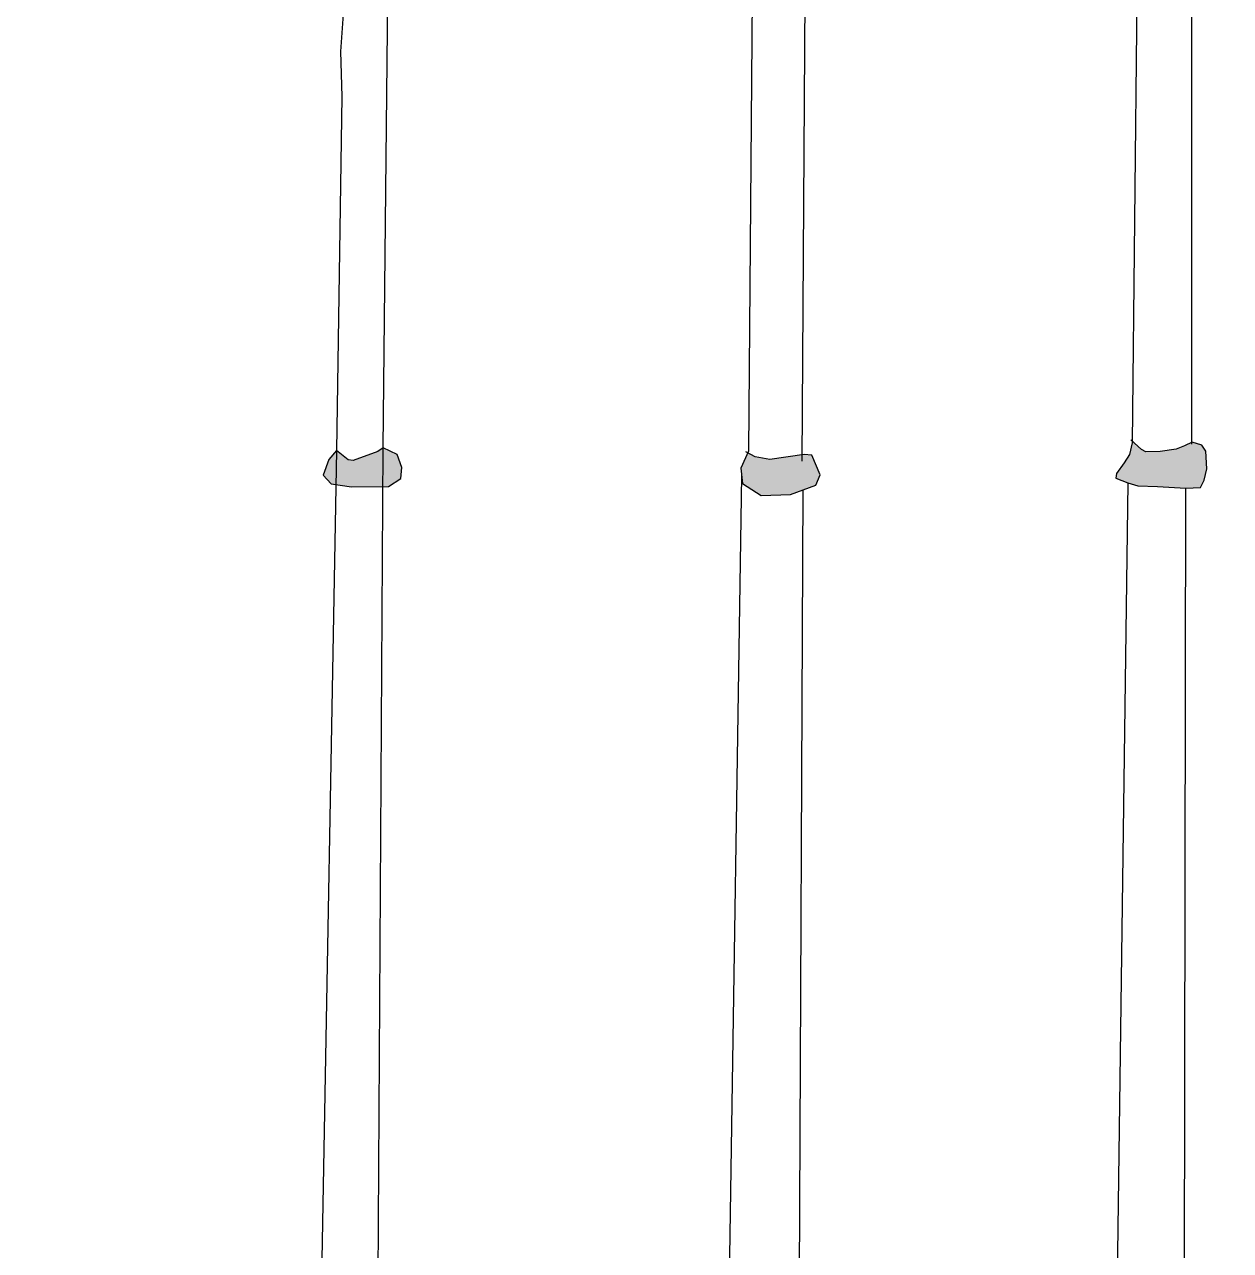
# Model space of a CAD drawing. Header units: millimetres. Extents: x 245 to 515, y 87 to 339.
# Drawn here: x 324.32 to 325.89, y 229.988 to 231.584 of the extents above; entities that cross this region are included whole.
import ezdxf

# ---------------------------------------------------------------- set-up
doc = ezdxf.new("R2010")
doc.units = ezdxf.units.MM
doc.layers.add('çziigi', color=10, linetype='Continuous')

msp = doc.modelspace()

# ---------------------------------------------------------------- hatches: boundary and pattern name
at = {"layer": 'çziigi'}
h = msp.add_hatch(color=256, dxfattribs=at)
h.dxf.hatch_style = 1
h.paths.add_polyline_path([(326.2725, 231.0072), (326.2652, 231.0245), (326.2451, 231.0267), (326.2292, 231.0296), (326.2054, 231.0332), (326.1861, 231.0363), (326.1773, 231.0123), (326.1773, 230.9957), (326.1866, 230.9878), (326.1967, 230.9827), (326.24, 230.9806), (326.2732, 230.9885)])
h.paths.add_polyline_path([(325.8593, 231.0054), (325.858, 231.0285), (325.8526, 231.0365), (325.8402, 231.0401), (325.8299, 231.0356), (325.8193, 231.0312), (325.7984, 231.0281), (325.7797, 231.0276), (325.7739, 231.0308), (325.7621, 231.0414), (325.7621, 231.0393), (325.7583, 231.0241), (325.7516, 231.0134), (325.7414, 230.9996), (325.7405, 230.9934), (325.7561, 230.9872), (325.7694, 230.9836), (325.7948, 230.9827), (325.8317, 230.9805), (325.8509, 230.9814), (325.8558, 230.9907)])
h.paths.add_polyline_path([(325.3447, 231.0232), (325.3346, 231.0243), (325.2901, 231.0177), (325.2712, 231.021), (325.2612, 231.0264), (325.2522, 231.0065), (325.2545, 230.9865), (325.279, 230.9709), (325.3168, 230.972), (325.3502, 230.9843), (325.3558, 230.9976)])
h.paths.add_polyline_path([(324.8109, 231.0075), (324.8046, 231.0241), (324.7867, 231.0331), (324.7798, 231.0282), (324.7473, 231.0165), (324.7411, 231.0172), (324.7259, 231.0296), (324.7156, 231.0179), (324.7086, 230.9972), (324.719, 230.9862), (324.7453, 230.982), (324.7936, 230.9827), (324.8095, 230.9931)])

# ---------------------------------------------------------------- linework, layer by layer
for p, q in [((325.8397, 231.0379), (325.8398, 231.914)), ((324.7867, 231.0331), (324.7957, 231.8977)), ((325.3324, 231.0154), (325.338, 231.8952)), ((325.7711, 231.8974), (325.7621, 231.0393)), ((325.2694, 231.8712), (325.2623, 231.0288)), ((324.7357, 231.6166), (324.7309, 231.5493)), ((324.7309, 231.5493), (324.7329, 231.4903)), ((324.7329, 231.4903), (324.7259, 231.0296)), ((325.7621, 231.0393), (325.7583, 231.0241)), ((325.7739, 231.0308), (325.7601, 231.0432)), ((325.8402, 231.0401), (325.8299, 231.0356)), ((325.8526, 231.0365), (325.8402, 231.0401)), ((325.858, 231.0285), (325.8526, 231.0365)), ((324.7259, 231.0296), (324.1073, 196.9188)), ((324.5721, 196.929), (324.7867, 231.0331)), ((324.7259, 231.0296), (324.7156, 231.0179)), ((324.7411, 231.0172), (324.7259, 231.0296)), ((324.7798, 231.0282), (324.7473, 231.0165)), ((324.7867, 231.0331), (324.7798, 231.0282)), ((324.8046, 231.0241), (324.7867, 231.0331)), ((324.8109, 231.0075), (324.8046, 231.0241)), ((325.2623, 231.0288), (325.2522, 231.0065)), ((325.2712, 231.021), (325.2589, 231.0277)), ((325.2901, 231.0177), (325.2712, 231.021)), ((325.3346, 231.0243), (325.2901, 231.0177)), ((325.3447, 231.0232), (325.3346, 231.0243)), ((325.3558, 230.9976), (325.3447, 231.0232)), ((325.7583, 231.0241), (325.7516, 231.0134)), ((325.7797, 231.0276), (325.7739, 231.0308)), ((325.7984, 231.0281), (325.7797, 231.0276)), ((325.8193, 231.0312), (325.7984, 231.0281)), ((325.8299, 231.0356), (325.8193, 231.0312)), ((325.8593, 231.0054), (325.858, 231.0285)), ((324.7156, 231.0179), (324.7086, 230.9972)), ((324.7473, 231.0165), (324.7411, 231.0172)), ((324.8095, 230.9931), (324.8109, 231.0075)), ((325.2522, 231.0065), (325.2545, 230.9865)), ((325.7516, 231.0134), (325.7414, 230.9996)), ((325.8558, 230.9907), (325.8593, 231.0054)), ((324.7086, 230.9972), (324.719, 230.9862)), ((325.2534, 230.9965), (324.7245, 196.848)), ((324.7936, 230.9827), (324.8095, 230.9931)), ((325.3502, 230.9843), (325.3558, 230.9976)), ((325.7414, 230.9996), (325.7405, 230.9934)), ((325.7405, 230.9934), (325.7561, 230.9872)), ((325.8509, 230.9814), (325.8558, 230.9907)), ((324.719, 230.9862), (324.7453, 230.982)), ((324.7453, 230.982), (324.7936, 230.9827)), ((325.1712, 196.8878), (325.3335, 230.9782)), ((325.2545, 230.9865), (325.279, 230.9709)), ((325.7561, 230.9872), (325.3051, 196.896)), ((325.3168, 230.972), (325.3502, 230.9843)), ((325.7561, 230.9872), (325.7694, 230.9836)), ((325.7694, 230.9836), (325.7948, 230.9827)), ((325.776, 196.8899), (325.8317, 230.9805)), ((325.7948, 230.9827), (325.8317, 230.9805)), ((325.8317, 230.9805), (325.8509, 230.9814)), ((325.279, 230.9709), (325.3168, 230.972))]:
    msp.add_line(p, q, dxfattribs=at)

doc.saveas('drawing.dxf')
